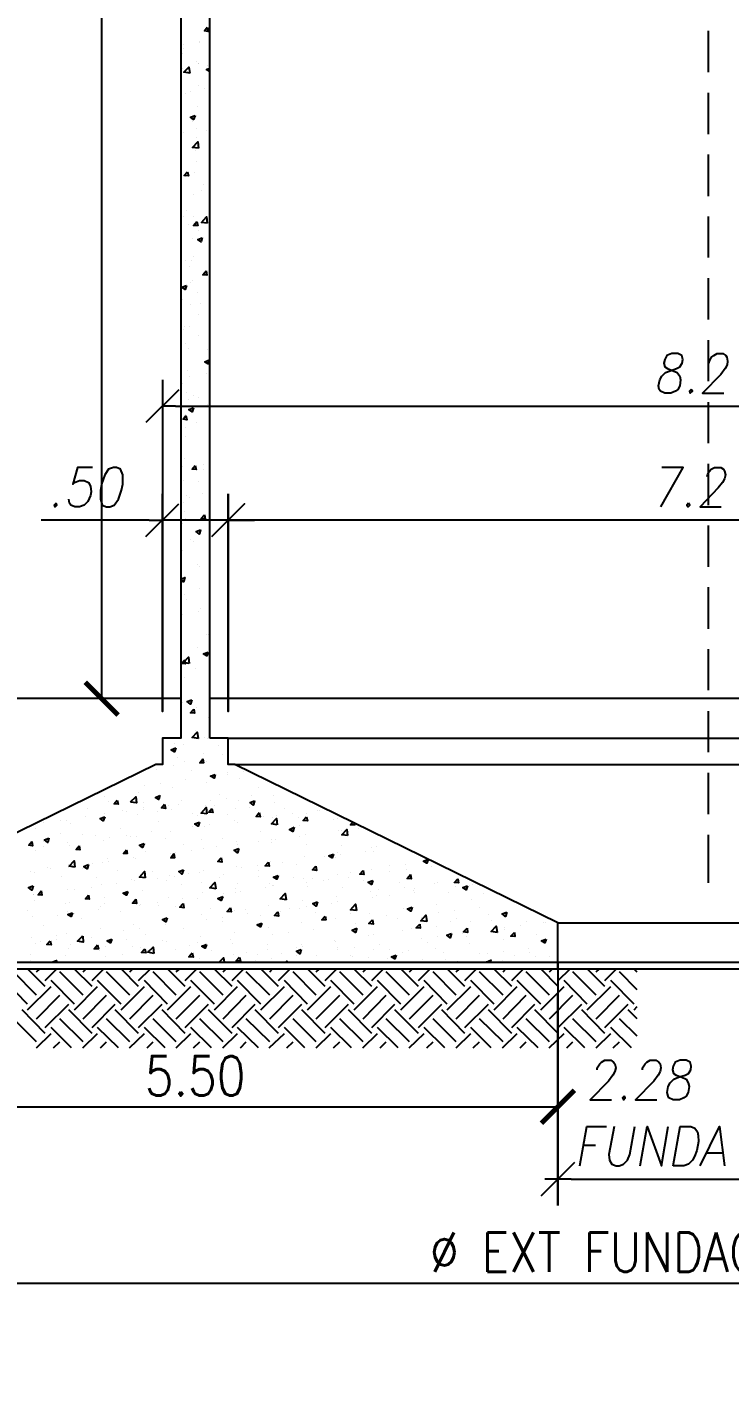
# Model space of a CAD drawing. Extents: x 93 to 1928, y 79 to 574.
# Drawn here: x 383.8 to 437.2, y 79.3 to 181.9 of the extents above; entities that cross this region are included whole.
import ezdxf

# ---------------------------------------------------------------- set-up
doc = ezdxf.new("R2010")
doc.units = 0
doc.header["$MEASUREMENT"] = 0
for name, color, linetype in [('Cotas', 1, 'Continuous'), ('PDF_00-COTAS-PARCIALES', 4, 'Continuous'), ('PDF_auxiliar', 1, 'Continuous'), ('PDF_CORTES', 6, 'Continuous'), ('PDF_HATCH', 1, 'Continuous')]:
    doc.layers.add(name, color=color, linetype=linetype)
doc.layers.add('PDF_0', color=7, linetype='Continuous', true_color=0x7fbfff)
doc.styles.add('ROMANS', font='ROMANS.SHX', dxfattribs={"width": 0.85})
doc.dimstyles.new('1.10', dxfattribs={"dimtxt": 3, "dimasz": 2.5, "dimexe": 0.18, "dimexo": 0.0625, "dimgap": 0.85, "dimtad": 1, "dimlfac": 0.1, "dimzin": 0, "dimdsep": 46, "dimtxsty": 'ROMANS', "dimblk": 'ARCHTICK', "dimcen": 0.09, "dimclrd": 256, "dimclre": 256, "dimclrt": 2, "dimadec": 0, "dimazin": 0, "dimtfac": 1, "dimtofl": 0, "dimtmove": 0, "dimatfit": 3, "dimfxl": 15, "dimfxlon": 1, "dimtolj": 1, "dimtzin": 0, "dimarcsym": 0})

# ---------------------------------------------------------------- blocks, each defined once
blk = doc.blocks.new('_ArchTick')
at = {"color": 0, "linetype": 'ByBlock', "const_width": 0.15}
blk.add_lwpolyline([(-0.5, -0.5), (0.5, 0.5)], dxfattribs=at)
blk = doc.blocks.new('*D14')
at = {"layer": 'Cotas', "lineweight": -2, "transparency": 16777216}
for p, q in [((369.02, 110.8), (369.02, 99.69)), ((424.16, 110.8), (424.16, 99.69)), ((369.02, 99.87), (424.16, 99.87))]:
    blk.add_line(p, q, dxfattribs=at)
at = {"layer": 'Defpoints', "color": 0, "transparency": 16777216}
for p in [(369.02, 110.86), (424.16, 110.86), (424.16, 99.87)]:
    blk.add_point(p, dxfattribs=at)
at = {"layer": 'Cotas', "lineweight": -2, "transparency": 16777216, "xscale": 2.5, "yscale": 2.5, "zscale": 2.5, "rotation": 180}
blk.add_blockref('_ArchTick', (369.02, 99.87), dxfattribs=at)
at = {"layer": 'Cotas', "lineweight": -2, "transparency": 16777216, "xscale": 2.5, "yscale": 2.5, "zscale": 2.5}
blk.add_blockref('_ArchTick', (424.16, 99.87), dxfattribs=at)
at = {"layer": 'Cotas', "color": 2, "transparency": 16777216, "insert": (396.59, 102.22), "char_height": 3, "attachment_point": 5, "style": 'ROMANS'}
blk.add_mtext('\\A1;5.50', dxfattribs=at)
blk = doc.blocks.new('*D16')
at = {"layer": 'Cotas', "lineweight": -2, "transparency": 16777216}
for p, q in [((369.02, 101.47), (369.02, 86.29)), ((502.14, 101.47), (502.14, 86.29)), ((369.02, 86.47), (502.14, 86.47))]:
    blk.add_line(p, q, dxfattribs=at)
at = {"layer": 'Defpoints', "color": 0, "transparency": 16777216}
for p in [(369.02, 110.86), (502.14, 110.86), (502.14, 86.47)]:
    blk.add_point(p, dxfattribs=at)
at = {"layer": 'Cotas', "lineweight": -2, "transparency": 16777216, "xscale": 2.5, "yscale": 2.5, "zscale": 2.5, "rotation": 180}
blk.add_blockref('_ArchTick', (369.02, 86.47), dxfattribs=at)
at = {"layer": 'Cotas', "lineweight": -2, "transparency": 16777216, "xscale": 2.5, "yscale": 2.5, "zscale": 2.5}
blk.add_blockref('_ArchTick', (502.14, 86.47), dxfattribs=at)
at = {"layer": 'Cotas', "color": 2, "transparency": 16777216, "insert": (435.58, 88.82), "char_height": 3, "attachment_point": 5, "style": 'ROMANS'}
blk.add_mtext('\\A1;Ø EXT FUNDACION 13.28', dxfattribs=at)
blk = doc.blocks.new('*D20')
at = {"layer": 'Cotas', "lineweight": -2, "transparency": 16777216}
for p, q in [((394.19, 453.15), (379.01, 453.15)), ((379.19, 130.89), (379.19, 453.15)), ((394.19, 130.89), (379.01, 130.89))]:
    blk.add_line(p, q, dxfattribs=at)
at = {"layer": 'Defpoints', "color": 0, "transparency": 16777216}
for p in [(379.19, 453.15), (395.51, 453.15), (395.51, 130.89)]:
    blk.add_point(p, dxfattribs=at)
at = {"layer": 'Cotas', "lineweight": -2, "transparency": 16777216, "xscale": 2.5, "yscale": 2.5, "zscale": 2.5}
for p, rotation in [((379.19, 453.15), 90), ((379.19, 130.89), 270)]:
    blk.add_blockref('_ArchTick', p, dxfattribs=dict(at, rotation=rotation))
at = {"layer": 'Cotas', "color": 2, "transparency": 16777216, "insert": (376.84, 292.02), "char_height": 3, "attachment_point": 5, "rotation": 90, "style": 'ROMANS'}
blk.add_mtext('\\A1;32.15', dxfattribs=at)
blk = doc.blocks.new('*D109')
at = {"layer": 'Cotas', "lineweight": -2, "transparency": 16777216}
for p, q in [((395.45, 337.57), (389.31, 337.57)), ((389.49, 130.89), (389.49, 337.57)), ((395.45, 130.89), (389.31, 130.89))]:
    blk.add_line(p, q, dxfattribs=at)
at = {"layer": 'Defpoints', "color": 0, "transparency": 16777216}
for p in [(389.49, 337.57), (395.51, 337.57), (395.51, 130.89)]:
    blk.add_point(p, dxfattribs=at)
at = {"layer": 'Cotas', "lineweight": -2, "transparency": 16777216, "xscale": 2.5, "yscale": 2.5, "zscale": 2.5}
for p, rotation in [((389.49, 337.57), 90), ((389.49, 130.89), 270)]:
    blk.add_blockref('_ArchTick', p, dxfattribs=dict(at, rotation=rotation))
at = {"layer": 'Cotas', "color": 2, "transparency": 16777216, "insert": (387.14, 234.23), "char_height": 3, "attachment_point": 5, "rotation": 90, "style": 'ROMANS'}
blk.add_mtext('\\A1;20.67', dxfattribs=at)
blk = doc.blocks.new('*D111')
at = {"layer": 'Cotas', "lineweight": -2, "transparency": 16777216}
for p, q in [((381.77, 460.15), (366.59, 460.15)), ((366.77, 130.89), (366.77, 460.15)), ((381.77, 130.89), (366.59, 130.89))]:
    blk.add_line(p, q, dxfattribs=at)
at = {"layer": 'Defpoints', "color": 0, "transparency": 16777216}
for p in [(366.77, 460.15), (395.51, 460.15), (395.51, 130.89)]:
    blk.add_point(p, dxfattribs=at)
at = {"layer": 'Cotas', "lineweight": -2, "transparency": 16777216, "xscale": 2.5, "yscale": 2.5, "zscale": 2.5}
for p, rotation in [((366.77, 460.15), 90), ((366.77, 130.89), 270)]:
    blk.add_blockref('_ArchTick', p, dxfattribs=dict(at, rotation=rotation))
at = {"layer": 'Cotas', "color": 2, "transparency": 16777216, "insert": (364.42, 295.52), "char_height": 3, "attachment_point": 5, "rotation": 90, "style": 'ROMANS'}
blk.add_mtext('\\A1;32.93', dxfattribs=at)

msp = doc.modelspace()

# ---------------------------------------------------------------- linework, layer by layer
at = {"layer": 'PDF_0', "color": 5, "lineweight": 25}
for points in [[(395.349, 154.346), (392.834, 151.863)], [(392.834, 143.205), (395.349, 145.688)]]:
    msp.add_lwpolyline(points, dxfattribs=at)
at = {"layer": 'PDF_0', "color": 2, "lineweight": 25}
for points in [[(395.094, 153.105), (394.108, 153.105)], [(393.089, 144.446), (394.108, 144.446)], [(425.175, 94.375), (424.157, 94.375), (423.17, 94.375)]]:
    msp.add_lwpolyline(points, dxfattribs=at)
at = {"layer": 'PDF_0', "color": 5, "lineweight": 25}
for points in [[(397.864, 143.205), (400.347, 145.688)], [(425.43, 95.649), (422.915, 93.134)]]:
    msp.add_lwpolyline(points, close=True, dxfattribs=at)
at = {"layer": 'PDF_0', "color": 2, "lineweight": 25}
msp.add_lwpolyline([(399.105, 144.446), (400.092, 144.446)], close=True, dxfattribs=at)
at = {"layer": 'PDF_00-COTAS-PARCIALES', "lineweight": 25}
for points in [[(432.815, 157.115), (432.433, 156.956), (432.274, 156.67), (432.21, 156.383), (432.274, 156.097), (432.496, 155.969), (432.91, 155.81), (433.229, 155.683), (433.42, 155.396), (433.483, 155.11), (433.42, 154.664), (433.26, 154.378), (433.101, 154.251), (432.751, 154.091), (432.274, 154.091), (431.955, 154.251), (431.86, 154.378), (431.796, 154.664), (431.892, 155.11), (432.051, 155.396), (432.337, 155.683), (432.687, 155.81), (433.165, 155.969), (433.42, 156.097), (433.611, 156.383), (433.642, 156.67), (433.579, 156.956), (433.26, 157.115)], [(434.279, 154.378), (434.152, 154.251), (434.215, 154.091), (434.374, 154.251)], [(390.383, 148.457), (390.001, 148.33), (389.715, 147.884), (389.46, 147.184), (389.396, 146.738), (389.396, 146.038), (389.524, 145.592), (389.842, 145.465), (390.097, 145.465), (390.447, 145.592), (390.765, 146.038), (390.988, 146.738), (391.084, 147.184), (391.084, 147.884), (390.924, 148.33), (390.606, 148.457)], [(386.022, 145.752), (385.863, 145.592), (385.959, 145.465), (386.086, 145.592)], [(434.088, 145.752), (433.961, 145.592), (434.056, 145.465), (434.183, 145.592)], [(433.451, 103.416), (433.069, 103.256), (432.91, 102.97), (432.878, 102.683), (432.942, 102.397), (433.133, 102.27), (433.579, 102.11), (433.897, 101.983), (434.056, 101.697), (434.12, 101.41), (434.056, 100.964), (433.897, 100.678), (433.738, 100.551), (433.388, 100.392), (432.91, 100.392), (432.592, 100.551), (432.528, 100.678), (432.465, 100.964), (432.528, 101.41), (432.687, 101.697), (432.974, 101.983), (433.324, 102.11), (433.833, 102.27), (434.088, 102.397), (434.247, 102.683), (434.279, 102.97), (434.215, 103.256), (433.897, 103.416)], [(429.186, 100.678), (429.059, 100.551), (429.154, 100.392), (429.281, 100.551)], [(432.91, 95.394), (433.451, 98.386), (434.247, 98.386), (434.565, 98.259), (434.756, 97.972), (434.82, 97.686), (434.852, 97.24), (434.725, 96.54), (434.534, 96.094), (434.374, 95.808), (434.088, 95.521), (433.738, 95.394)]]:
    msp.add_lwpolyline(points, close=True, dxfattribs=at)
for points in [[(435.648, 156.383), (435.68, 156.542), (435.839, 156.829), (435.998, 156.956), (436.253, 157.115), (436.698, 157.115), (436.921, 156.956), (436.985, 156.829), (437.048, 156.542), (437.016, 156.256), (436.857, 155.969), (436.539, 155.524), (435.138, 154.091), (436.762, 154.091)], [(388.792, 148.457), (387.646, 148.457), (387.296, 147.184), (387.423, 147.311), (387.805, 147.47), (388.155, 147.47), (388.473, 147.311), (388.632, 147.025), (388.696, 146.611), (388.632, 146.324), (388.442, 145.879), (388.155, 145.592), (387.805, 145.465), (387.455, 145.465), (387.136, 145.592), (387.041, 145.752), (386.977, 146.038)], [(431.987, 145.465), (433.674, 148.457), (432.051, 148.457)], [(435.489, 147.757), (435.52, 147.884), (435.68, 148.171), (435.807, 148.33), (436.062, 148.457), (436.539, 148.457), (436.73, 148.33), (436.826, 148.171), (436.889, 147.884), (436.826, 147.598), (436.666, 147.311), (436.348, 146.897), (434.979, 145.465), (436.571, 145.465)], [(427.149, 102.683), (427.149, 102.843), (427.34, 103.129), (427.467, 103.256), (427.722, 103.416), (428.167, 103.416), (428.39, 103.256), (428.486, 103.129), (428.549, 102.843), (428.486, 102.556), (428.326, 102.27), (428.008, 101.824), (426.608, 100.392), (428.231, 100.392)], [(430.587, 102.683), (430.587, 102.843), (430.778, 103.129), (430.905, 103.256), (431.159, 103.416), (431.605, 103.416), (431.828, 103.256), (431.923, 103.129), (431.987, 102.843), (431.923, 102.556), (431.764, 102.27), (431.446, 101.824), (430.045, 100.392), (431.669, 100.392)], [(425.812, 95.394), (426.353, 98.386), (427.849, 98.386)], [(428.422, 98.386), (428.04, 96.253), (428.072, 95.808), (428.263, 95.521), (428.581, 95.394), (428.804, 95.394), (429.154, 95.521), (429.441, 95.808), (429.632, 96.253), (430.014, 98.386)], [(430.396, 95.394), (430.937, 98.386), (432.019, 95.394), (432.528, 98.386)], [(434.979, 95.394), (436.444, 98.386), (436.826, 95.394)], [(426.098, 96.954), (427.021, 96.954)], [(435.489, 96.381), (436.635, 96.381)]]:
    msp.add_lwpolyline(points, dxfattribs=at)
at = {"layer": 'PDF_00-COTAS-PARCIALES', "color": 2, "lineweight": 25}
for points in [[(394.108, 155.11), (394.108, 129.899), (394.108, 146.452)], [(395.094, 153.105), (476.074, 153.105)], [(393.089, 144.446), (384.876, 144.446)], [(399.105, 144.446), (394.108, 144.446)], [(470.09, 144.446), (471.076, 144.446), (400.092, 144.446), (401.11, 144.446)], [(425.175, 94.375), (446.025, 94.375)]]:
    msp.add_lwpolyline(points, dxfattribs=at)
for points in [[(399.105, 146.452), (399.105, 129.899)], [(424.157, 92.37), (424.157, 108.349)]]:
    msp.add_lwpolyline(points, close=True, dxfattribs=at)
at = {"layer": 'PDF_auxiliar', "lineweight": 25}
for points in [[(435.584, 181.626), (435.584, 178.506)], [(435.584, 176.915), (435.584, 173.795)], [(435.584, 172.235), (435.584, 169.084)], [(435.584, 167.524), (435.584, 164.405)], [(435.584, 162.845), (435.584, 159.694)], [(435.584, 158.134), (435.584, 155.014)], [(435.584, 153.423), (435.584, 150.303)], [(435.584, 148.744), (435.584, 145.592)], [(435.584, 144.033), (435.584, 140.913)], [(435.584, 139.353), (435.584, 136.202)], [(435.584, 134.642), (435.584, 131.523)], [(435.584, 129.931), (435.584, 126.812)], [(399.105, 127.894), (472.095, 127.894)], [(399.614, 125.889), (471.586, 125.889)], [(435.584, 125.252), (435.584, 122.101)], [(435.584, 120.541), (435.584, 116.88)], [(424.157, 113.856), (447.012, 113.856)], [(369.024, 110.864), (369.024, 110.355), (424.157, 110.355), (424.157, 110.864), (447.012, 110.864), (447.012, 110.355), (502.144, 110.355), (502.144, 110.864)], [(424.157, 110.355), (447.012, 110.355)]]:
    msp.add_lwpolyline(points, dxfattribs=at)
at = {"layer": 'PDF_auxiliar', "color": 6, "lineweight": 25}
for points in [[(395.508, 130.886), (355.178, 130.886)], [(473.495, 130.886), (397.704, 130.886)]]:
    msp.add_lwpolyline(points, dxfattribs=at)
at = {"layer": 'PDF_CORTES', "lineweight": 25}
msp.add_lwpolyline([(397.704, 127.894), (397.704, 231.124), (395.508, 231.124), (395.508, 127.894), (394.108, 127.894), (394.108, 125.889), (393.598, 125.889), (369.024, 113.856), (369.024, 110.864), (424.157, 110.864), (424.157, 113.856), (399.614, 125.889), (399.105, 125.889), (399.105, 127.894)], close=True, dxfattribs=at)
at = {"layer": 'PDF_HATCH', "lineweight": 25}
for points in [[(397.514, 181.912), (397.577, 181.594), (397.291, 181.626)], [(396.177, 178.411), (395.731, 178.506), (396.113, 178.888)], [(396.59, 175.196), (396.463, 174.909), (396.24, 175.068)], [(396.845, 172.713), (396.399, 172.777), (396.781, 173.19)], [(396.017, 170.93), (396.081, 170.612), (395.763, 170.644)], [(397.514, 167.015), (397.068, 167.079), (397.45, 167.492)], [(396.718, 167.142), (396.781, 166.856), (396.463, 166.856)], [(397.132, 165.901), (397.036, 165.614), (396.781, 165.774)], [(397.418, 163.386), (397.482, 163.068), (397.163, 163.1)], [(395.922, 162.272), (395.826, 161.986), (395.572, 162.145)], [(397.673, 156.638), (397.577, 156.32), (397.323, 156.479)], [(396.463, 152.977), (396.368, 152.691), (396.113, 152.85)], [(395.89, 152.404), (395.954, 152.086), (395.667, 152.118)], [(396.59, 148.616), (396.654, 148.298), (396.368, 148.33)], [(397.291, 144.86), (397.354, 144.542), (397.036, 144.574)], [(397.004, 143.714), (396.909, 143.396), (396.654, 143.587)], [(397.577, 134.419), (397.482, 134.133), (397.227, 134.292)], [(395.795, 133.846), (395.826, 133.528), (395.54, 133.56)], [(396.145, 133.56), (395.699, 133.624), (396.081, 134.037)], [(396.336, 130.791), (396.24, 130.472), (395.986, 130.663)], [(396.495, 130.09), (396.527, 129.772), (396.24, 129.804)], [(396.813, 127.862), (396.368, 127.926), (396.75, 128.34)], [(395.126, 127.162), (395.031, 126.844), (394.776, 127.003)], [(397.163, 126.302), (397.227, 126.016), (396.941, 126.016)], [(398.118, 125.125), (398.023, 124.838), (397.768, 124.997)], [(390.67, 123.183), (390.733, 122.865), (390.447, 122.896)], [(393.917, 123.533), (393.821, 123.215), (393.566, 123.374)], [(401.11, 123.119), (401.015, 122.801), (400.76, 122.992)], [(394.267, 122.865), (394.33, 122.546), (394.044, 122.578)], [(397.482, 122.132), (397.036, 122.196), (397.418, 122.61)], [(397.864, 122.546), (397.927, 122.228), (397.641, 122.26)], [(401.461, 122.228), (401.524, 121.91), (401.238, 121.941)], [(389.715, 121.91), (389.587, 121.591), (389.365, 121.782)], [(396.909, 121.496), (396.813, 121.209), (396.559, 121.369)], [(402.829, 121.305), (402.384, 121.369), (402.766, 121.782)], [(404.103, 121.114), (404.007, 120.796), (403.752, 120.955)], [(405.058, 121.91), (405.121, 121.591), (404.803, 121.623)], [(384.176, 120.032), (384.24, 119.713), (383.953, 119.745)], [(385.481, 120.286), (385.386, 119.968), (385.131, 120.159)], [(408.177, 120.477), (407.731, 120.541), (408.113, 120.955)], [(387.773, 119.713), (387.837, 119.395), (387.55, 119.427)], [(391.37, 119.395), (391.434, 119.108), (391.147, 119.108)], [(392.707, 119.872), (392.58, 119.586), (392.357, 119.745)], [(394.967, 119.108), (395.031, 118.79), (394.744, 118.79)], [(399.901, 119.49), (399.805, 119.172), (399.551, 119.363)], [(407.095, 119.077), (406.999, 118.79), (406.745, 118.949)], [(387.455, 118.09), (387.009, 118.154), (387.391, 118.567)], [(388.473, 118.281), (388.378, 117.963), (388.123, 118.122)], [(398.564, 118.79), (398.628, 118.472), (398.309, 118.504)], [(402.161, 118.472), (402.225, 118.154), (401.906, 118.185)], [(405.758, 118.154), (405.822, 117.835), (405.503, 117.867)], [(414.289, 118.695), (414.193, 118.376), (413.939, 118.536)], [(392.802, 117.262), (392.357, 117.326), (392.739, 117.74)], [(395.699, 117.867), (395.572, 117.549), (395.349, 117.74)], [(402.893, 117.453), (402.798, 117.167), (402.543, 117.326)], [(409.355, 117.835), (409.419, 117.517), (409.1, 117.549)], [(410.087, 117.071), (409.991, 116.753), (409.737, 116.944)], [(412.952, 117.517), (413.015, 117.199), (412.697, 117.23)], [(416.549, 117.199), (416.612, 116.88), (416.294, 116.912)], [(384.272, 116.657), (384.176, 116.339), (383.921, 116.53)], [(384.876, 116.275), (384.94, 115.957), (384.654, 115.989)], [(388.473, 115.957), (388.537, 115.639), (388.251, 115.671)], [(391.466, 116.244), (391.37, 115.957), (391.115, 116.116)], [(398.15, 116.435), (397.704, 116.498), (398.086, 116.912)], [(403.498, 115.607), (403.052, 115.671), (403.434, 116.084)], [(417.281, 116.657), (417.185, 116.371), (416.931, 116.53)], [(392.07, 115.639), (392.134, 115.321), (391.816, 115.352)], [(395.667, 115.321), (395.731, 115.002), (395.413, 115.034)], [(398.691, 115.862), (398.564, 115.543), (398.309, 115.702)], [(399.264, 115.002), (399.328, 114.684), (399.01, 114.716)], [(405.885, 115.448), (405.79, 115.13), (405.535, 115.321)], [(408.846, 114.779), (408.4, 114.843), (408.782, 115.257)], [(413.079, 115.034), (412.984, 114.748), (412.729, 114.907)], [(387.264, 114.62), (387.168, 114.334), (386.914, 114.493)], [(394.458, 114.238), (394.362, 113.92), (394.108, 114.111)], [(402.861, 114.684), (402.925, 114.366), (402.607, 114.397)], [(406.458, 114.366), (406.522, 114.079), (406.204, 114.079)], [(410.055, 114.079), (410.119, 113.761), (409.8, 113.793)], [(414.193, 113.952), (413.748, 114.015), (414.13, 114.429)], [(420.273, 114.652), (420.178, 114.334), (419.923, 114.525)], [(401.652, 113.824), (401.556, 113.538), (401.301, 113.697)], [(408.877, 113.442), (408.782, 113.124), (408.527, 113.283)], [(413.652, 113.761), (413.684, 113.442), (413.397, 113.474)], [(416.071, 113.029), (415.976, 112.71), (415.721, 112.901)], [(417.249, 113.442), (417.281, 113.124), (416.994, 113.156)], [(419.541, 113.124), (419.095, 113.188), (419.477, 113.602)], [(420.846, 113.124), (420.878, 112.806), (420.591, 112.838)], [(385.577, 112.488), (385.64, 112.169), (385.322, 112.201)], [(389.174, 112.169), (389.237, 111.883), (388.919, 111.883)], [(390.256, 112.615), (390.16, 112.328), (389.906, 112.488)], [(392.771, 111.883), (392.834, 111.564), (392.516, 111.596)], [(393.439, 111.533), (392.993, 111.628), (393.407, 112.01)], [(397.45, 112.201), (397.354, 111.915), (397.1, 112.074)], [(423.265, 112.615), (423.17, 112.328), (422.915, 112.488)], [(396.368, 111.564), (396.431, 111.246), (396.113, 111.278)], [(399.965, 111.246), (400.028, 110.928), (399.71, 110.96)], [(404.644, 111.819), (404.548, 111.501), (404.294, 111.692)], [(411.87, 111.405), (411.774, 111.119), (411.519, 111.278)]]:
    msp.add_lwpolyline(points, close=True, dxfattribs=at)
for points in [[(395.699, 180.575), (395.699, 180.575)], [(396.941, 180.862), (396.941, 180.862)], [(396.941, 180.766), (396.941, 180.766)], [(395.635, 179.939), (395.635, 179.939)], [(395.699, 180.257), (395.699, 180.257)], [(395.635, 178.761), (395.635, 178.761)], [(396.718, 179.27), (396.718, 179.27)], [(396.877, 179.175), (396.877, 179.175)], [(396.877, 179.143), (396.877, 179.143)], [(397.704, 178.538), (397.45, 178.697), (397.704, 178.793)], [(397.514, 179.016), (397.514, 179.016)], [(397.704, 178.538), (397.704, 178.538)], [(396.813, 177.519), (396.813, 177.519)], [(395.89, 176.883), (395.89, 176.883)], [(396.208, 177.042), (396.208, 177.042)], [(397.323, 177.265), (397.323, 177.265)], [(396.75, 175.864), (396.75, 175.864)], [(396.368, 174.718), (396.368, 174.718)], [(395.667, 173.891), (395.667, 173.891)], [(396.686, 174.177), (396.686, 174.177)], [(396.718, 173.509), (396.718, 173.509)], [(397.418, 174.05), (397.418, 174.05)], [(396.622, 172.522), (396.622, 172.522)], [(396.877, 172.808), (396.877, 172.808)], [(396.654, 171.694), (396.654, 171.694)], [(395.858, 170.548), (395.858, 170.548)], [(396.559, 170.835), (396.559, 170.835)], [(397.068, 169.498), (397.068, 169.498)], [(397.259, 169.975), (397.259, 169.975)], [(396.495, 169.18), (396.495, 169.18)], [(395.667, 167.556), (395.667, 167.556)], [(395.922, 168.002), (395.922, 168.002)], [(396.431, 167.492), (396.431, 167.492)], [(396.049, 166.951), (396.049, 166.951)], [(396.845, 166.442), (396.845, 166.442)], [(396.399, 165.837), (396.399, 165.837)], [(395.858, 164.214), (395.858, 164.214)], [(396.336, 164.182), (396.336, 164.182)], [(396.463, 164.468), (396.463, 164.468)], [(396.145, 163.705), (396.145, 163.705)], [(396.272, 162.495), (396.272, 162.495)], [(396.399, 162.654), (396.399, 162.654)], [(395.635, 161.222), (395.635, 161.222)], [(396.75, 161.731), (396.75, 161.731)], [(396.208, 160.84), (396.208, 160.84)], [(396.845, 160.108), (396.845, 160.108)], [(396.972, 160.935), (396.972, 160.935)], [(395.795, 159.153), (395.795, 159.153)], [(396.145, 159.153), (396.145, 159.153)], [(395.667, 158.962), (395.667, 158.962)], [(396.845, 158.484), (396.845, 158.484)], [(395.826, 157.848), (395.826, 157.848)], [(396.081, 157.497), (396.081, 157.497)], [(397.514, 157.402), (397.514, 157.402)], [(397.45, 156.511), (397.45, 156.511)], [(396.017, 155.842), (396.017, 155.842)], [(396.177, 155.396), (396.177, 155.396)], [(397.45, 155.587), (397.45, 155.587)], [(395.635, 154.855), (395.635, 154.855)], [(395.954, 154.155), (395.954, 154.155)], [(396.495, 153.932), (396.495, 153.932)], [(396.113, 153.614), (396.113, 153.614)], [(396.813, 153.773), (396.813, 153.773)], [(397.545, 153.264), (397.545, 153.264)], [(395.89, 152.5), (395.89, 152.5)], [(396.686, 151.863), (396.686, 151.863)], [(395.826, 151.513), (395.826, 151.513)], [(395.826, 150.813), (395.826, 150.813)], [(395.763, 149.157), (395.763, 149.157)], [(395.572, 148.171), (395.572, 148.171)], [(395.604, 148.521), (395.604, 148.521)], [(397.195, 148.712), (397.195, 148.712)], [(397.227, 148.33), (397.227, 148.33)], [(395.731, 147.502), (395.731, 147.502)], [(396.813, 147.407), (396.813, 147.407)], [(395.667, 145.815), (395.667, 145.815)], [(395.922, 146.356), (395.922, 146.356)], [(396.177, 146.165), (396.177, 146.165)], [(397.163, 146.515), (397.163, 146.515)], [(395.795, 145.147), (395.795, 145.147)], [(395.604, 144.16), (395.604, 144.16)], [(395.858, 144.542), (395.858, 144.542)], [(396.272, 142.95), (396.272, 142.95)], [(396.431, 142.823), (396.431, 142.823)], [(395.54, 142.473), (395.54, 142.473)], [(395.604, 142.155), (395.604, 142.155)], [(396.781, 141.072), (396.781, 141.072)], [(396.909, 140.945), (396.909, 140.945)], [(395.508, 139.958), (395.795, 140.085), (395.699, 139.767), (395.508, 139.894)], [(395.795, 138.812), (395.795, 138.812)], [(396.941, 139.29), (396.941, 139.29)], [(395.922, 138.398), (395.922, 138.398)], [(396.877, 137.475), (396.877, 137.475)], [(396.972, 137.73), (396.972, 137.73)], [(395.635, 137.316), (395.635, 137.316)], [(395.572, 135.82), (395.572, 135.82)], [(395.572, 135.502), (395.572, 135.502)], [(397.482, 135.756), (397.482, 135.756)], [(397.609, 135.725), (397.609, 135.725)], [(396.781, 134.738), (396.781, 134.738)], [(396.145, 133.783), (396.145, 133.783)], [(395.763, 132.478), (395.763, 132.478)], [(396.622, 133.178), (396.622, 133.178)], [(397.673, 132.51), (397.673, 132.51)], [(395.635, 130.632), (395.635, 130.632)], [(397.673, 131.173), (397.673, 131.173)], [(395.572, 129.486), (395.572, 129.486)], [(396.686, 130.218), (396.686, 130.218)], [(397.609, 129.486), (397.609, 129.486)], [(396.622, 128.435), (396.622, 128.435)], [(396.781, 128.371), (396.781, 128.371)], [(394.999, 127.48), (394.999, 127.48)], [(395.699, 127.385), (395.699, 127.385)], [(397.323, 127.958), (397.323, 127.958)], [(397.545, 127.83), (397.545, 127.83)], [(398.373, 127.289), (398.373, 127.289)], [(395.285, 126.43), (395.285, 126.43)], [(397.195, 126.684), (397.195, 126.684)], [(398.691, 126.621), (398.691, 126.621)], [(393.662, 125.507), (393.662, 125.507)], [(394.935, 125.793), (394.935, 125.793)], [(395.763, 126.111), (395.763, 126.111)], [(396.336, 125.411), (396.336, 125.411)], [(397.482, 126.143), (397.482, 126.143)], [(399.01, 125.284), (399.01, 125.284)], [(400.283, 125.316), (400.283, 125.316)], [(392.739, 124.297), (392.739, 124.297)], [(393.98, 124.456), (393.98, 124.456)], [(394.871, 124.138), (394.871, 124.138)], [(395.89, 124.711), (395.89, 124.711)], [(397.45, 124.488), (397.45, 124.488)], [(399.041, 125.125), (399.041, 125.125)], [(399.965, 124.806), (399.965, 124.806)], [(401.397, 124.138), (401.397, 124.138)], [(389.556, 123.883), (389.556, 123.883)], [(389.715, 123.438), (389.715, 123.438)], [(391.688, 123.056), (392.07, 123.438), (392.134, 122.96), (391.688, 123.024)], [(392.261, 123.756), (392.261, 123.756)], [(395.54, 123.119), (395.54, 123.119)], [(397.736, 123.151), (397.736, 123.151)], [(398.468, 123.629), (398.468, 123.629)], [(398.978, 123.31), (398.978, 123.31)], [(399.901, 123.151), (399.901, 123.151)], [(400.888, 123.565), (400.888, 123.565)], [(402.511, 123.501), (402.511, 123.501)], [(388.378, 122.514), (388.378, 122.514)], [(389.715, 122.132), (389.715, 122.132)], [(390.001, 123.056), (390.001, 123.056)], [(391.052, 122.387), (391.052, 122.387)], [(391.402, 122.323), (391.402, 122.323)], [(392.198, 122.101), (392.198, 122.101)], [(392.643, 122.642), (392.643, 122.642)], [(392.675, 122.96), (392.675, 122.96)], [(392.675, 122.483), (392.675, 122.483)], [(393.726, 122.292), (393.726, 122.292)], [(394.553, 122.737), (394.553, 122.737)], [(394.808, 122.451), (394.808, 122.451)], [(395.349, 122.833), (395.349, 122.833)], [(396.399, 122.164), (396.399, 122.164)], [(397.386, 122.801), (397.386, 122.801)], [(398.023, 122.737), (398.023, 122.737)], [(399.678, 122.546), (399.678, 122.546)], [(400.697, 122.61), (400.697, 122.61)], [(402.607, 123.024), (402.607, 123.024)], [(403.371, 122.514), (403.371, 122.514)], [(403.975, 122.164), (403.975, 122.164)], [(405.026, 122.196), (405.026, 122.196)], [(405.885, 122.419), (405.885, 122.419)], [(406.044, 122.387), (406.044, 122.387)], [(385.099, 121.496), (385.099, 121.496)], [(386.341, 121.655), (386.341, 121.655)], [(386.786, 121.623), (386.786, 121.623)], [(387.105, 121.4), (387.105, 121.4)], [(388.251, 121.91), (388.251, 121.91)], [(389.651, 121.782), (389.651, 121.782)], [(393.821, 121.528), (393.821, 121.528)], [(396.399, 121.178), (396.399, 121.178)], [(396.75, 122.037), (396.75, 122.037)], [(397.323, 121.146), (397.323, 121.146)], [(397.673, 121.337), (397.673, 121.337)], [(399.073, 122.069), (399.073, 122.069)], [(399.551, 121.591), (399.551, 121.591)], [(399.837, 121.464), (399.837, 121.464)], [(401.747, 121.941), (401.747, 121.941)], [(402.447, 121.846), (402.447, 121.846)], [(402.734, 122.005), (402.734, 122.005)], [(404.421, 121.846), (404.421, 121.846)], [(404.516, 121.273), (404.516, 121.273)], [(407.095, 121.719), (407.095, 121.719)], [(407.445, 121.782), (407.445, 121.782)], [(408.686, 121.432), (408.718, 121.305), (408.4, 121.305), (408.559, 121.496)], [(384.494, 121.05), (384.494, 121.05)], [(385.067, 120.032), (385.067, 120.032)], [(386.341, 120.636), (386.341, 120.636)], [(387.996, 120.541), (387.996, 120.541)], [(389.014, 120.509), (389.014, 120.509)], [(389.619, 120.095), (389.619, 120.095)], [(390.097, 120.35), (390.097, 120.35)], [(390.893, 121.018), (390.893, 121.018)], [(391.338, 120.509), (391.338, 120.509)], [(391.688, 120.414), (391.688, 120.414)], [(392.134, 120.414), (392.134, 120.414)], [(393.248, 120.764), (393.248, 120.764)], [(394.362, 120.286), (394.362, 120.286)], [(394.744, 120.796), (394.744, 120.796)], [(397.036, 120.191), (397.036, 120.191)], [(398.659, 120.286), (398.659, 120.286)], [(399.71, 120.063), (399.71, 120.063)], [(401.397, 120.032), (401.397, 120.032)], [(401.588, 120.796), (401.588, 120.796)], [(402.384, 120.191), (402.384, 120.191)], [(402.67, 120.191), (402.67, 120.191)], [(404.548, 120.445), (404.548, 120.445)], [(404.962, 120.541), (404.962, 120.541)], [(407.477, 120.859), (407.477, 120.859)], [(407.731, 120.859), (407.731, 120.859)], [(408.973, 121.018), (408.973, 121.018)], [(384.431, 119.363), (384.431, 119.363)], [(385.036, 119.681), (385.036, 119.681)], [(386.914, 119.936), (386.914, 119.936)], [(387.041, 119.745), (387.041, 119.745)], [(392.834, 119.268), (392.834, 119.268)], [(394.68, 119.14), (394.68, 119.14)], [(395.094, 119.204), (395.094, 119.204)], [(395.731, 119.777), (395.731, 119.777)], [(396.336, 119.363), (396.336, 119.363)], [(397.259, 119.49), (397.259, 119.49)], [(398.246, 119.618), (398.246, 119.618)], [(399.774, 119.809), (399.774, 119.809)], [(402.384, 119.968), (402.384, 119.968)], [(405.058, 119.841), (405.058, 119.841)], [(407.445, 119.172), (407.445, 119.172)], [(407.668, 119.045), (407.668, 119.045)], [(407.731, 119.745), (407.731, 119.745)], [(409.546, 119.299), (409.546, 119.299)], [(410.023, 119.554), (410.023, 119.554)], [(410.151, 119.299), (410.151, 119.299)], [(410.405, 119.618), (410.405, 119.618)], [(385.354, 118.09), (385.354, 118.09)], [(386.977, 118.281), (386.977, 118.281)], [(386.977, 118.09), (386.977, 118.09)], [(388.76, 118.376), (388.76, 118.376)], [(389.556, 118.44), (389.556, 118.44)], [(389.906, 118.758), (389.906, 118.758)], [(390.033, 118.536), (390.033, 118.536)], [(391.911, 118.79), (391.911, 118.79)], [(392.07, 118.758), (392.07, 118.758)], [(399.71, 118.122), (399.71, 118.122)], [(400.092, 118.058), (400.092, 118.058)], [(401.333, 118.217), (401.333, 118.217)], [(402.32, 118.504), (402.32, 118.504)], [(403.243, 118.472), (403.243, 118.472)], [(404.294, 118.281), (404.294, 118.281)], [(404.898, 118.854), (404.898, 118.854)], [(406.395, 118.886), (406.395, 118.886)], [(407.222, 118.79), (407.222, 118.79)], [(411.36, 118.185), (411.36, 118.185)], [(412.538, 118.249), (412.538, 118.249)], [(414.289, 118.695), (414.289, 118.695)], [(414.543, 118.154), (414.543, 118.154)], [(384.049, 117.772), (384.049, 117.772)], [(384.367, 117.708), (384.367, 117.708)], [(385.608, 117.963), (385.608, 117.963)], [(386.404, 117.39), (386.404, 117.39)], [(388.028, 117.963), (388.028, 117.963)], [(389.078, 117.294), (389.078, 117.294)], [(390.702, 117.835), (390.702, 117.835)], [(391.752, 117.167), (391.752, 117.167)], [(392.007, 117.071), (392.007, 117.071)], [(393.375, 117.74), (393.375, 117.74)], [(393.757, 117.23), (393.757, 117.23)], [(394.426, 117.071), (394.426, 117.071)], [(394.617, 117.453), (394.617, 117.453)], [(395.031, 117.39), (395.031, 117.39)], [(396.049, 117.612), (396.049, 117.612)], [(396.909, 117.644), (396.909, 117.644)], [(397.195, 117.803), (397.195, 117.803)], [(398.468, 117.294), (398.468, 117.294)], [(398.723, 117.517), (398.723, 117.517)], [(401.397, 117.803), (401.397, 117.803)], [(401.397, 117.39), (401.397, 117.39)], [(404.071, 117.294), (404.071, 117.294)], [(404.835, 117.199), (404.835, 117.199)], [(405.503, 117.199), (405.503, 117.199)], [(406.331, 117.071), (406.331, 117.071)], [(406.745, 117.167), (406.745, 117.167)], [(407.381, 117.517), (407.381, 117.517)], [(408.241, 117.326), (408.241, 117.326)], [(408.432, 117.708), (408.432, 117.708)], [(409.419, 117.071), (409.419, 117.071)], [(409.96, 117.899), (409.96, 117.899)], [(411.392, 117.74), (411.392, 117.74)], [(412.665, 117.899), (412.665, 117.899)], [(384.272, 115.989), (384.272, 115.989)], [(384.303, 116.021), (384.303, 116.021)], [(386.914, 116.403), (386.914, 116.403)], [(387.455, 116.403), (387.455, 116.403)], [(388.696, 116.562), (388.696, 116.562)], [(389.492, 116.753), (389.492, 116.753)], [(390.606, 116.817), (390.606, 116.817)], [(392.611, 116.275), (392.611, 116.275)], [(395.54, 116.785), (395.54, 116.785)], [(397.1, 116.944), (397.1, 116.944)], [(397.132, 116.148), (397.132, 116.148)], [(398.755, 116.084), (398.755, 116.084)], [(399.646, 116.18), (399.646, 116.18)], [(399.678, 116.466), (399.678, 116.466)], [(399.774, 116.848), (399.774, 116.848)], [(400.028, 116.244), (400.028, 116.244)], [(401.906, 116.498), (401.906, 116.498)], [(402.256, 116.848), (402.256, 116.848)], [(402.447, 116.721), (402.447, 116.721)], [(402.575, 116.689), (402.575, 116.689)], [(405.089, 116.912), (405.089, 116.912)], [(405.121, 116.626), (405.121, 116.626)], [(407.795, 116.498), (407.795, 116.498)], [(409.928, 116.212), (409.928, 116.212)], [(410.501, 116.371), (410.501, 116.371)], [(412.092, 116.944), (412.092, 116.944)], [(412.474, 116.562), (412.474, 116.562)], [(413.175, 116.275), (413.175, 116.275)], [(413.238, 116.18), (413.238, 116.18)], [(413.27, 116.435), (413.27, 116.435)], [(414.766, 116.817), (414.766, 116.817)], [(415.021, 116.88), (415.021, 116.88)], [(415.848, 116.148), (415.848, 116.148)], [(416.199, 116.944), (416.199, 116.944)], [(416.39, 116.594), (416.39, 116.594)], [(417.44, 116.721), (417.44, 116.721)], [(417.663, 116.753), (417.663, 116.753)], [(418.522, 116.053), (418.522, 116.053)], [(384.367, 115.543), (384.367, 115.543)], [(386.754, 115.289), (386.754, 115.289)], [(387.041, 115.416), (387.041, 115.416)], [(389.428, 115.098), (389.428, 115.098)], [(389.683, 115.798), (389.683, 115.798)], [(389.715, 115.289), (389.715, 115.289)], [(391.943, 115.416), (391.943, 115.416)], [(392.389, 115.193), (392.389, 115.193)], [(392.452, 115.257), (392.452, 115.257)], [(393.694, 115.416), (393.694, 115.416)], [(393.821, 115.193), (393.821, 115.193)], [(394.553, 115.798), (394.553, 115.798)], [(395.062, 115.066), (395.062, 115.066)], [(395.604, 115.671), (395.604, 115.671)], [(396.75, 115.671), (396.75, 115.671)], [(397.736, 114.97), (397.736, 114.97)], [(402.193, 115.161), (402.193, 115.161)], [(403.752, 114.939), (403.752, 114.939)], [(404.485, 114.939), (404.485, 114.939)], [(404.771, 115.512), (404.771, 115.512)], [(405.026, 115.098), (405.026, 115.098)], [(406.936, 115.352), (406.936, 115.352)], [(407.318, 115.83), (407.318, 115.83)], [(407.413, 115.448), (407.413, 115.448)], [(410.087, 115.766), (410.087, 115.766)], [(410.342, 115.925), (410.342, 115.925)], [(411.328, 115.925), (411.328, 115.925)], [(412.411, 114.907), (412.411, 114.907)], [(414.957, 115.225), (414.957, 115.225)], [(417.567, 115.607), (417.567, 115.607)], [(418.236, 115.034), (418.236, 115.034)], [(421.833, 114.97), (421.833, 114.97)], [(383.858, 114.779), (383.858, 114.779)], [(384.24, 114.366), (384.24, 114.366)], [(386.118, 114.429), (386.118, 114.429)], [(386.85, 114.748), (386.85, 114.748)], [(387.391, 114.588), (387.391, 114.588)], [(387.964, 114.175), (387.964, 114.175)], [(389.269, 114.843), (389.269, 114.843)], [(390.893, 114.684), (390.893, 114.684)], [(394.49, 114.111), (394.49, 114.111)], [(397.068, 114.461), (397.068, 114.461)], [(397.45, 114.111), (397.45, 114.111)], [(398.659, 113.92), (398.659, 113.92)], [(398.691, 114.27), (398.691, 114.27)], [(399.614, 114.811), (399.614, 114.811)], [(400.41, 114.843), (400.41, 114.843)], [(400.601, 114.525), (400.601, 114.525)], [(401.588, 114.429), (401.588, 114.429)], [(403.084, 114.748), (403.084, 114.748)], [(405.758, 114.62), (405.758, 114.62)], [(407.254, 114.175), (407.254, 114.175)], [(408.432, 114.525), (408.432, 114.525)], [(409.864, 114.557), (409.864, 114.557)], [(410.023, 113.952), (410.023, 113.952)], [(411.106, 114.397), (411.106, 114.397)], [(411.933, 114.206), (411.933, 114.206)], [(413.779, 114.27), (413.779, 114.27)], [(415.085, 114.62), (415.085, 114.62)], [(415.976, 113.952), (415.976, 113.952)], [(416.326, 114.779), (416.326, 114.779)], [(416.453, 114.175), (416.453, 114.175)], [(417.504, 113.92), (417.504, 113.92)], [(418.904, 114.461), (418.904, 114.461)], [(419.127, 114.047), (419.127, 114.047)], [(420.082, 114.302), (420.082, 114.302)], [(421.801, 113.952), (421.801, 113.952)], [(422.597, 114.62), (422.597, 114.62)], [(423.233, 113.888), (423.233, 113.888)], [(385.036, 113.665), (385.036, 113.665)], [(386.054, 112.869), (386.054, 112.869)], [(386.786, 113.06), (386.786, 113.06)], [(388.06, 112.838), (388.091, 112.392), (387.646, 112.456), (388.06, 112.869)], [(387.964, 112.869), (387.964, 112.869)], [(389.365, 113.411), (389.365, 113.411)], [(391.115, 113.283), (391.115, 113.283)], [(391.879, 113.761), (391.879, 113.761)], [(392.389, 113.442), (392.389, 113.442)], [(392.802, 112.933), (392.802, 112.933)], [(394.299, 113.697), (394.299, 113.697)], [(395.731, 113.442), (395.731, 113.442)], [(399.551, 113.124), (399.551, 113.124)], [(402.129, 113.506), (402.129, 113.506)], [(402.447, 112.965), (402.447, 112.965)], [(403.689, 113.124), (403.689, 113.124)], [(404.707, 113.856), (404.707, 113.856)], [(405.599, 113.379), (405.599, 113.379)], [(408.782, 113.793), (408.782, 113.793)], [(409.8, 112.869), (409.8, 112.869)], [(410.151, 112.933), (410.151, 112.933)], [(412.379, 113.251), (412.379, 113.251)], [(413.047, 113.442), (413.047, 113.442)], [(414.894, 113.57), (414.894, 113.57)], [(416.931, 113.06), (416.931, 113.06)], [(420.082, 113.474), (420.082, 113.474)], [(420.114, 113.347), (420.114, 113.347)], [(421.324, 113.633), (421.324, 113.633)], [(422.533, 112.933), (422.533, 112.933)], [(423.042, 113.856), (423.042, 113.856)], [(384.176, 112.71), (384.176, 112.71)], [(384.431, 112.297), (384.431, 112.297)], [(384.813, 112.456), (384.813, 112.456)], [(386.054, 112.615), (386.054, 112.615)], [(386.945, 111.915), (386.945, 111.915)], [(387.105, 112.169), (387.105, 112.169)], [(388.728, 112.742), (388.728, 112.742)], [(389.778, 112.074), (389.778, 112.074)], [(389.874, 112.424), (389.874, 112.424)], [(391.402, 112.615), (391.402, 112.615)], [(391.847, 112.074), (391.847, 112.074)], [(392.452, 111.946), (392.452, 111.946)], [(394.076, 112.519), (394.076, 112.519)], [(394.426, 112.456), (394.426, 112.456)], [(395.126, 111.851), (395.126, 111.851)], [(396.145, 112.137), (396.145, 112.137)], [(396.75, 112.392), (396.75, 112.392)], [(397.004, 112.806), (397.004, 112.806)], [(397.386, 112.297), (397.386, 112.297)], [(399.296, 112.551), (399.296, 112.551)], [(399.423, 112.297), (399.423, 112.297)], [(402.097, 112.169), (402.097, 112.169)], [(402.097, 111.851), (402.097, 111.851)], [(404.294, 111.946), (404.294, 111.946)], [(404.644, 112.201), (404.644, 112.201)], [(404.771, 112.074), (404.771, 112.074)], [(407.19, 112.519), (407.19, 112.519)], [(407.222, 112.456), (407.222, 112.456)], [(407.445, 111.946), (407.445, 111.946)], [(408.718, 111.978), (408.718, 111.978)], [(410.119, 111.851), (410.119, 111.851)], [(410.596, 112.233), (410.596, 112.233)], [(411.328, 111.851), (411.328, 111.851)], [(413.779, 112.647), (413.779, 112.647)], [(414.257, 112.36), (414.257, 112.36)], [(414.83, 111.883), (414.83, 111.883)], [(415.021, 112.806), (415.021, 112.806)], [(417.185, 112.838), (417.185, 112.838)], [(417.44, 112.265), (417.44, 112.265)], [(420.018, 112.615), (420.018, 112.615)], [(421.928, 111.915), (421.928, 111.915)], [(384.049, 111.437), (384.049, 111.437)], [(384.112, 111.023), (384.112, 111.023)], [(385.704, 110.864), (386.054, 110.991), (385.99, 110.864)], [(385.704, 110.864), (385.704, 110.864)], [(386.659, 110.896), (386.659, 110.896)], [(386.723, 111.405), (386.723, 111.405)], [(389.301, 111.755), (389.301, 111.755)], [(389.81, 111.31), (389.81, 111.31)], [(391.052, 111.469), (391.052, 111.469)], [(392.962, 111.724), (392.962, 111.724)], [(396.941, 111.151), (396.941, 111.151)], [(397.8, 111.724), (397.8, 111.724)], [(398.405, 110.864), (398.755, 111.182), (398.787, 110.864)], [(398.437, 110.928), (398.437, 110.928)], [(399.487, 111.469), (399.487, 111.469)], [(400.474, 111.628), (400.474, 111.628)], [(401.142, 110.991), (401.142, 110.991)], [(401.365, 111.437), (401.365, 111.437)], [(402.384, 111.151), (402.384, 111.151)], [(403.148, 111.501), (403.148, 111.501)], [(403.498, 110.864), (403.562, 110.928), (403.562, 110.864)], [(404.294, 111.405), (404.294, 111.405)], [(405.822, 111.405), (405.822, 111.405)], [(407.445, 111.819), (407.445, 111.819)], [(408.4, 111.342), (408.4, 111.342)], [(408.527, 111.278), (408.527, 111.278)], [(409.737, 111.214), (409.737, 111.214)], [(411.201, 111.151), (411.201, 111.151)], [(412.315, 111.564), (412.315, 111.564)], [(412.793, 111.724), (412.793, 111.724)], [(413.875, 111.055), (413.875, 111.055)], [(415.498, 111.596), (415.498, 111.596)], [(415.594, 111.087), (415.594, 111.087)], [(416.549, 110.928), (416.549, 110.928)], [(418.172, 111.501), (418.172, 111.501)], [(418.745, 110.864), (418.713, 110.864), (419.063, 111.023), (419, 110.864)], [(418.777, 111.501), (418.777, 111.501)], [(419.095, 111.087), (419.095, 111.087)], [(419.955, 110.96), (419.955, 110.96)], [(420.018, 111.66), (420.018, 111.66)], [(420.846, 111.373), (420.846, 111.373)], [(422.024, 111.596), (422.024, 111.596)], [(422.469, 111.278), (422.469, 111.278)], [(423.52, 111.278), (423.52, 111.278)], [(384.526, 108.349), (382.775, 110.132)], [(385.195, 109.018), (383.858, 110.355)], [(384.526, 110.132), (384.781, 110.355)], [(385.195, 109.464), (386.086, 110.355)], [(388.091, 108.349), (386.309, 110.132)], [(388.76, 109.018), (387.391, 110.355)], [(388.091, 110.132), (388.314, 110.355)], [(388.76, 109.464), (389.651, 110.355)], [(391.625, 108.349), (389.842, 110.132)], [(392.293, 109.018), (390.956, 110.355)], [(391.625, 110.132), (391.847, 110.355)], [(392.293, 109.464), (393.184, 110.355)], [(395.158, 108.349), (393.407, 110.132)], [(395.826, 109.018), (394.49, 110.355)], [(395.158, 110.132), (395.413, 110.355)], [(395.826, 109.464), (396.718, 110.355)], [(398.723, 108.349), (396.941, 110.132)], [(399.392, 109.018), (398.023, 110.355)], [(398.723, 110.132), (398.946, 110.355)], [(399.392, 109.464), (400.283, 110.355)], [(402.256, 108.349), (400.474, 110.132)], [(402.925, 109.018), (401.588, 110.355)], [(402.256, 110.132), (402.479, 110.355)], [(402.925, 109.464), (403.816, 110.355)], [(405.79, 108.349), (404.039, 110.132)], [(406.458, 109.018), (405.121, 110.355)], [(405.79, 110.132), (406.044, 110.355)], [(406.458, 109.464), (407.349, 110.355)], [(409.355, 108.349), (407.572, 110.132)], [(410.023, 109.018), (408.655, 110.355)], [(409.355, 110.132), (409.578, 110.355)], [(410.023, 109.464), (410.915, 110.355)], [(412.888, 108.349), (411.106, 110.132)], [(413.557, 109.018), (412.22, 110.355)], [(412.888, 110.132), (413.111, 110.355)], [(413.557, 109.464), (414.448, 110.355)], [(416.421, 108.349), (414.671, 110.132)], [(417.09, 109.018), (415.753, 110.355)], [(416.421, 110.132), (416.676, 110.355)], [(417.09, 109.464), (417.981, 110.355)], [(419.987, 108.349), (418.204, 110.132)], [(420.655, 109.018), (419.286, 110.355)], [(419.987, 110.132), (420.209, 110.355)], [(420.655, 109.464), (421.546, 110.355)], [(423.52, 108.349), (421.737, 110.132)], [(424.188, 109.018), (422.851, 110.355)], [(423.52, 110.132), (423.743, 110.355)], [(424.188, 109.464), (425.08, 110.355)], [(427.053, 108.349), (425.302, 110.132)], [(427.722, 109.018), (426.385, 110.355)], [(427.053, 110.132), (427.308, 110.355)], [(427.722, 109.464), (428.613, 110.355)], [(430.173, 108.763), (428.836, 110.132)], [(430.173, 110.1), (429.918, 110.355)], [(383.858, 107.681), (382.107, 109.464)], [(383.858, 107.235), (385.64, 109.018)], [(387.423, 107.681), (385.64, 109.464)], [(387.423, 107.235), (389.174, 109.018)], [(390.956, 107.681), (389.174, 109.464)], [(390.956, 107.235), (392.739, 109.018)], [(394.49, 107.681), (392.739, 109.464)], [(394.49, 107.235), (396.272, 109.018)], [(398.055, 107.681), (396.272, 109.464)], [(398.055, 107.235), (399.805, 109.018)], [(401.588, 107.681), (399.805, 109.464)], [(401.588, 107.235), (403.371, 109.018)], [(405.121, 107.681), (403.371, 109.464)], [(405.121, 107.235), (406.904, 109.018)], [(408.686, 107.681), (406.904, 109.464)], [(408.686, 107.235), (410.437, 109.018)], [(412.22, 107.681), (410.437, 109.464)], [(412.22, 107.235), (414.002, 109.018)], [(415.753, 107.681), (414.002, 109.464)], [(415.753, 107.235), (417.536, 109.018)], [(419.318, 107.681), (417.536, 109.464)], [(419.318, 107.235), (421.069, 109.018)], [(422.851, 107.681), (421.069, 109.464)], [(422.851, 107.235), (424.634, 109.018)], [(426.385, 107.681), (424.634, 109.464)], [(426.385, 107.235), (428.167, 109.018)], [(429.95, 107.681), (428.167, 109.464)], [(384.526, 106.567), (386.309, 108.349)], [(388.091, 106.567), (389.842, 108.349)], [(391.625, 106.567), (393.407, 108.349)], [(395.158, 106.567), (396.941, 108.349)], [(398.723, 106.567), (400.474, 108.349)], [(402.256, 106.567), (404.039, 108.349)], [(405.79, 106.567), (407.572, 108.349)], [(409.355, 106.567), (411.106, 108.349)], [(412.888, 106.567), (414.671, 108.349)], [(416.421, 106.567), (418.204, 108.349)], [(419.987, 106.567), (421.737, 108.349)], [(423.52, 106.567), (425.302, 108.349)], [(427.053, 106.567), (428.836, 108.349)], [(385.195, 105.453), (383.444, 107.235)], [(385.195, 105.898), (386.977, 107.681)], [(388.76, 105.453), (386.977, 107.235)], [(388.76, 105.898), (390.511, 107.681)], [(392.293, 105.453), (390.511, 107.235)], [(392.293, 105.898), (394.076, 107.681)], [(395.826, 105.453), (394.076, 107.235)], [(395.826, 105.898), (397.609, 107.681)], [(399.392, 105.453), (397.609, 107.235)], [(399.392, 105.898), (401.142, 107.681)], [(402.925, 105.453), (401.142, 107.235)], [(402.925, 105.898), (404.707, 107.681)], [(406.458, 105.453), (404.707, 107.235)], [(406.458, 105.898), (408.241, 107.681)], [(410.023, 105.453), (408.241, 107.235)], [(410.023, 105.898), (411.774, 107.681)], [(413.557, 105.453), (411.774, 107.235)], [(413.557, 105.898), (415.339, 107.681)], [(417.09, 105.453), (415.339, 107.235)], [(417.09, 105.898), (418.872, 107.681)], [(420.655, 105.453), (418.872, 107.235)], [(420.655, 105.898), (422.406, 107.681)], [(424.188, 105.453), (422.406, 107.235)], [(424.188, 105.898), (425.971, 107.681)], [(427.722, 105.453), (425.971, 107.235)], [(427.722, 105.898), (429.504, 107.681)], [(430.173, 106.567), (429.504, 107.235)], [(429.95, 107.235), (430.173, 107.49)], [(384.526, 104.816), (382.775, 106.567)], [(387.2, 104.339), (385.64, 105.898)], [(388.091, 104.816), (386.309, 106.567)], [(390.765, 104.339), (389.174, 105.898)], [(391.625, 104.816), (389.842, 106.567)], [(394.299, 104.339), (392.739, 105.898)], [(395.158, 104.816), (393.407, 106.567)], [(397.832, 104.339), (396.272, 105.898)], [(398.723, 104.816), (396.941, 106.567)], [(401.397, 104.339), (399.805, 105.898)], [(402.256, 104.816), (400.474, 106.567)], [(404.93, 104.339), (403.371, 105.898)], [(405.79, 104.816), (404.039, 106.567)], [(408.464, 104.339), (406.904, 105.898)], [(409.355, 104.816), (407.572, 106.567)], [(412.029, 104.339), (410.437, 105.898)], [(412.888, 104.816), (411.106, 106.567)], [(415.562, 104.339), (414.002, 105.898)], [(416.421, 104.816), (414.671, 106.567)], [(419.095, 104.339), (417.536, 105.898)], [(419.987, 104.816), (418.204, 106.567)], [(422.66, 104.339), (421.069, 105.898)], [(423.52, 104.816), (421.737, 106.567)], [(426.194, 104.339), (424.634, 105.898)], [(427.053, 104.816), (425.302, 106.567)], [(429.759, 104.339), (428.167, 105.898)], [(430.173, 105.23), (428.836, 106.567)], [(384.526, 104.339), (385.64, 105.453)], [(385.831, 104.339), (386.309, 104.816)], [(388.06, 104.339), (389.174, 105.453)], [(389.396, 104.339), (389.842, 104.816)], [(391.593, 104.339), (392.739, 105.453)], [(392.93, 104.339), (393.407, 104.816)], [(395.158, 104.339), (396.272, 105.453)], [(396.463, 104.339), (396.941, 104.816)], [(398.691, 104.339), (399.805, 105.453)], [(400.028, 104.339), (400.474, 104.816)], [(402.225, 104.339), (403.371, 105.453)], [(403.562, 104.339), (404.039, 104.816)], [(405.79, 104.339), (406.904, 105.453)], [(407.095, 104.339), (407.572, 104.816)], [(409.323, 104.339), (410.437, 105.453)], [(410.66, 104.339), (411.106, 104.816)], [(412.856, 104.339), (414.002, 105.453)], [(414.193, 104.339), (414.671, 104.816)], [(416.421, 104.339), (417.536, 105.453)], [(417.727, 104.339), (418.204, 104.816)], [(419.955, 104.339), (421.069, 105.453)], [(421.292, 104.339), (421.737, 104.816)], [(423.488, 104.339), (424.634, 105.453)], [(424.825, 104.339), (425.302, 104.816)], [(427.053, 104.339), (428.167, 105.453)], [(428.358, 104.339), (428.836, 104.816)]]:
    msp.add_lwpolyline(points, dxfattribs=at)

# ---------------------------------------------------------------- dimensions: what is measured, and where the dimension line sits
at = {"layer": 'Cotas'}
for base, p2, picture, middle in [((366.774, 460.152), (395.508, 460.152), '*D111', (364.424, 295.519)), ((389.49, 337.569), (395.508, 337.569), '*D109', (387.14, 234.227))]:
    dim = msp.add_linear_dim(base=base, p1=(395.508, 130.886), p2=p2, angle=90, dimstyle='1.10', dxfattribs=at)
    dim.commit()
    dim.dimension.update_dxf_attribs({"geometry": picture, "text_midpoint": middle})
dim = msp.add_linear_dim(base=(379.186, 453.149), p1=(395.508, 130.886), p2=(395.508, 453.149), angle=90, text='32.15', dimstyle='1.10', dxfattribs=at)
dim.commit()
dim.dimension.update_dxf_attribs({"geometry": '*D20', "text_midpoint": (376.836, 292.018)})
for base, p2, text, picture, middle in [((424.157, 99.871), (424.157, 110.864), '5.50', '*D14', (396.59, 102.221)), ((502.144, 86.471), (502.144, 110.864), 'Ø EXT FUNDACION 13.28', '*D16', (435.584, 88.821))]:
    dim = msp.add_linear_dim(base=base, p1=(369.024, 110.864), p2=p2, text=text, dimstyle='1.10', dxfattribs=at)
    dim.commit()
    dim.dimension.update_dxf_attribs({"geometry": picture, "text_midpoint": middle})

doc.saveas('drawing.dxf')
